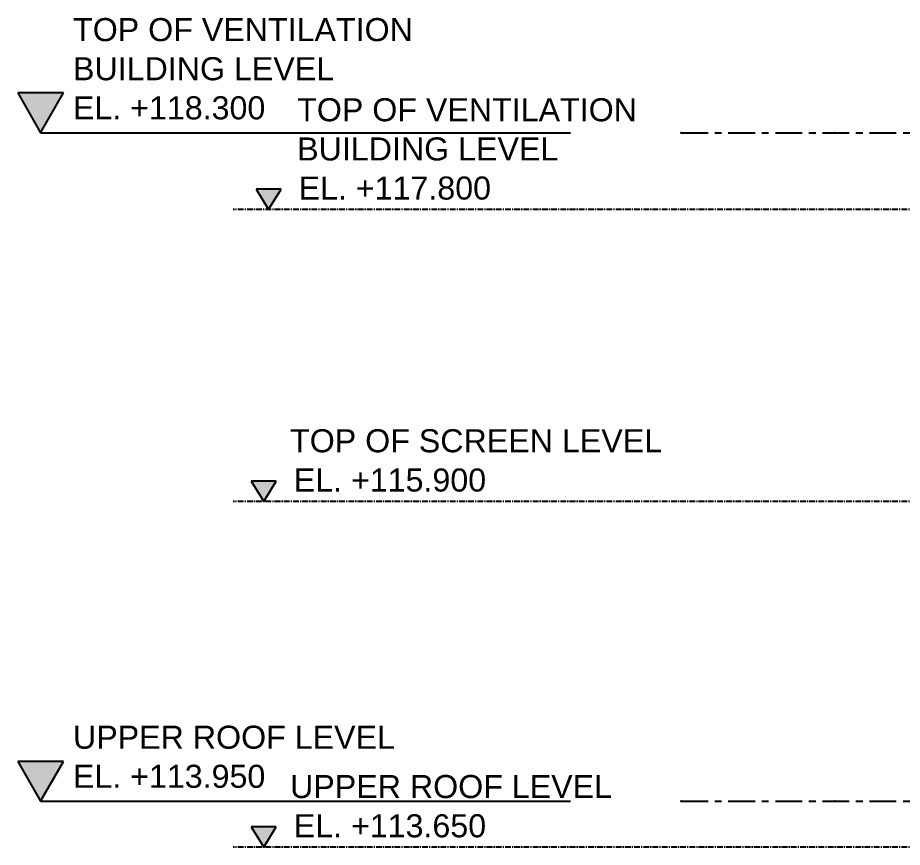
# Model space of a CAD drawing. Header units: millimetres. Extents: x -187664 to 435448, y -313239 to 299894.
# Drawn here: x 375634 to 381393, y 181153 to 186551 of the extents above; entities that cross this region are included whole.
import ezdxf
from ezdxf.enums import TextEntityAlignment as Align

# ---------------------------------------------------------------- set-up
doc = ezdxf.new("R2010")
doc.units = ezdxf.units.MM
doc.linetypes.add('CENTER', pattern=[2, 1.25, -0.25, 0.25, -0.25])
doc.linetypes.add('TA_GL_000.70000', pattern=[1.925, 0.7, -0.175, 0.175, -0.175, 0.7])
for name, color, linetype in [('000 - 0_SYM_DWG_GRIDLINE_MAIN_COLOR_251', 7, 'Continuous'), ('000 - 0_SYM_DWG_LEVEL_MAIN_COLOR_2', 7, 'Continuous'), ('000 - 0_SYM_DWG_LEVEL_TEXT', 7, 'Continuous'), ('000 - EXISTING_DIM_MAIN_COLOR_251', 7, 'Continuous'), ('000 - GRID', 7, 'CENTER')]:
    doc.layers.add(name, color=color, linetype=linetype)
doc.styles.add('Arial_1', font='arial.ttf', dxfattribs={"height": 250})
doc.styles.add('RomanS', font='arial.ttf', dxfattribs={"width": 0.8})
doc.styles.add('TA', font='', dxfattribs={"height": 4.5})
doc.styles.get('TA').set_extended_font_data('Cordia New')

# ---------------------------------------------------------------- blocks, each defined once
blk = doc.blocks.new('W-1-PP19-ST-ENT1-1_20260611-151415_ELEVATION_4_ST')
at = {"layer": '000 - EXISTING_DIM_MAIN_COLOR_251'}
for points in [[(-6597.2, 117933.4), (-6516.1, 117800), (-6434.9, 117933.4)], [(-6629, 116033.4), (-6547.9, 115900), (-6466.7, 116033.4)], [(-6629, 113783.4), (-6547.9, 113650), (-6466.7, 113783.4)]]:
    blk.add_hatch(color=7, dxfattribs=at).paths.add_polyline_path(points)
at = {"layer": '000 - EXISTING_DIM_MAIN_COLOR_251', "color": 7}
for p, q in [((-6434.9, 117933.4), (-6597.2, 117933.4)), ((-6597.2, 117933.4), (-6516.1, 117800)), ((-6516.1, 117800), (-6434.9, 117933.4)), ((-6466.7, 116033.4), (-6629, 116033.4)), ((-6629, 116033.4), (-6547.9, 115900)), ((-6547.9, 115900), (-6466.7, 116033.4)), ((-6466.7, 113783.4), (-6629, 113783.4)), ((-6629, 113783.4), (-6547.9, 113650)), ((-6547.9, 113650), (-6466.7, 113783.4))]:
    blk.add_line(p, q, dxfattribs=at)
at = {"layer": '000 - EXISTING_DIM_MAIN_COLOR_251', "color": 7, "linetype": 'CENTER', "ltscale": 30}
for p, q in [((8080.8, 117800), (-6745.8, 117800)), ((8080.8, 115900), (-6745.8, 115900)), ((8080.8, 113650), (-6745.8, 113650))]:
    blk.add_line(p, q, dxfattribs=at)
at = {"layer": '000 - EXISTING_DIM_MAIN_COLOR_251', "color": 7, "style": 'RomanS'}
for s, p in [('TOP OF VENTILATION', (-6330.1, 118374.5)), ('BUILDING LEVEL', (-6330.1, 118119.5)), ('EL. +117.800', (-6320.8, 117865)), ('TOP OF SCREEN LEVEL', (-6376.4, 116220.5)), ('EL. +115.900', (-6352.6, 115965)), ('UPPER ROOF LEVEL', (-6376.4, 113970.5)), ('EL. +113.650', (-6352.6, 113715))]:
    blk.add_text(s, height=150, dxfattribs=at).set_placement(p)
for tag, p in [('A', (0, 119772.4)), ('A1', (4058, 119772.4))]:
    blk.add_attdef(tag, text='', height=250, dxfattribs=at).set_placement(p, align=Align.MIDDLE_CENTER)
blk = doc.blocks.new('*U4660')
at = {"layer": '000 - 0_SYM_DWG_LEVEL_MAIN_COLOR_2'}
blk.add_hatch(color=7, dxfattribs=at).paths.add_polyline_path([(-80.41, 5.18), (-83.4, 0), (-86.39, 5.18)])
at = {"color": 7}
blk.add_point((0, 0), dxfattribs=at)
at = {"layer": '000 - 0_SYM_DWG_GRIDLINE_MAIN_COLOR_251', "color": 7}
blk.add_lwpolyline([(-83.4, 0), (-23.4, 0), (-18.9, 0), (-14.4, 0)], dxfattribs=at)
at = {"layer": '000 - 0_SYM_DWG_LEVEL_MAIN_COLOR_2', "color": 7, "lineweight": 25}
for p, q in [((-80.41, 5.18), (-86.39, 5.18)), ((-86.39, 5.18), (-83.4, 0)), ((-83.4, 0), (-80.41, 5.18))]:
    blk.add_line(p, q, dxfattribs=at)
at = {"layer": '000 - 0_SYM_DWG_LEVEL_TEXT', "color": 7, "style": 'Arial_1'}
for tag, p in [('LV_NAME_1', (-79.18, 11.92)), ('LV_NAME_2', (-79.19, 6.83)), ('LV_NAME_3', (-79.2, 1.74))]:
    blk.add_attdef(tag, p, '', height=3, dxfattribs=at)
blk = doc.blocks.new('*U4942')
at = {"layer": '000 - 0_SYM_DWG_GRIDLINE_MAIN_COLOR_251', "color": 7, "linetype": 'ByBlock', "ltscale": 5}
blk.add_line((20, 0), (-200.56, 0), dxfattribs=at)
at = {"layer": '000 - 0_SYM_DWG_GRIDLINE_MAIN_COLOR_251', "color": 7}
for p in [(-180.56, 0), (0, 0)]:
    blk.add_point(p, dxfattribs=at)
at = {"color": 7, "style": 'TA', "flags": 1}
blk.add_attdef('LOCATION', (6, -6), '', height=4.5, rotation=270, dxfattribs=at)
blk = doc.blocks.new('W-1-PP19-ST-ENT1-1_20260611-151514_ELEVATION_4_DIMS')
at = {"color": 7, "xscale": 50, "yscale": 50, "zscale": 50}
for p, values in [((-3830, 118300), {'LV_NAME_1': 'TOP OF VENTILATION', 'LV_NAME_2': 'BUILDING LEVEL', 'LV_NAME_3': 'EL. +118.300'}), ((-3830, 113950), {'LV_NAME_2': 'UPPER ROOF LEVEL', 'LV_NAME_3': 'EL. +113.950'})]:
    blk.add_blockref('*U4660', p, dxfattribs=at).add_auto_attribs(values)
at = {"layer": '000 - GRID', "color": 7, "linetype": 'TA_GL_000.70000', "xscale": 50.00000000000004, "yscale": 50.00000000000004, "zscale": 50.00000000000004, "rotation": 180}
for p in [(-2830, 118300), (-2830, 113950)]:
    blk.add_blockref('*U4942', p, dxfattribs=at)

msp = doc.modelspace()

# ---------------------------------------------------------------- block references
at = {"color": 7}
msp.add_blockref('W-1-PP19-ST-ENT1-1_20260611-151415_ELEVATION_4_ST', (383783.906, 67502.983), dxfattribs=at)

# ---------------------------------------------------------------- next in the draw order: block references
msp.add_blockref('W-1-PP19-ST-ENT1-1_20260611-151514_ELEVATION_4_DIMS', (383783.906, 67502.983), dxfattribs=at)

doc.saveas('drawing.dxf')
